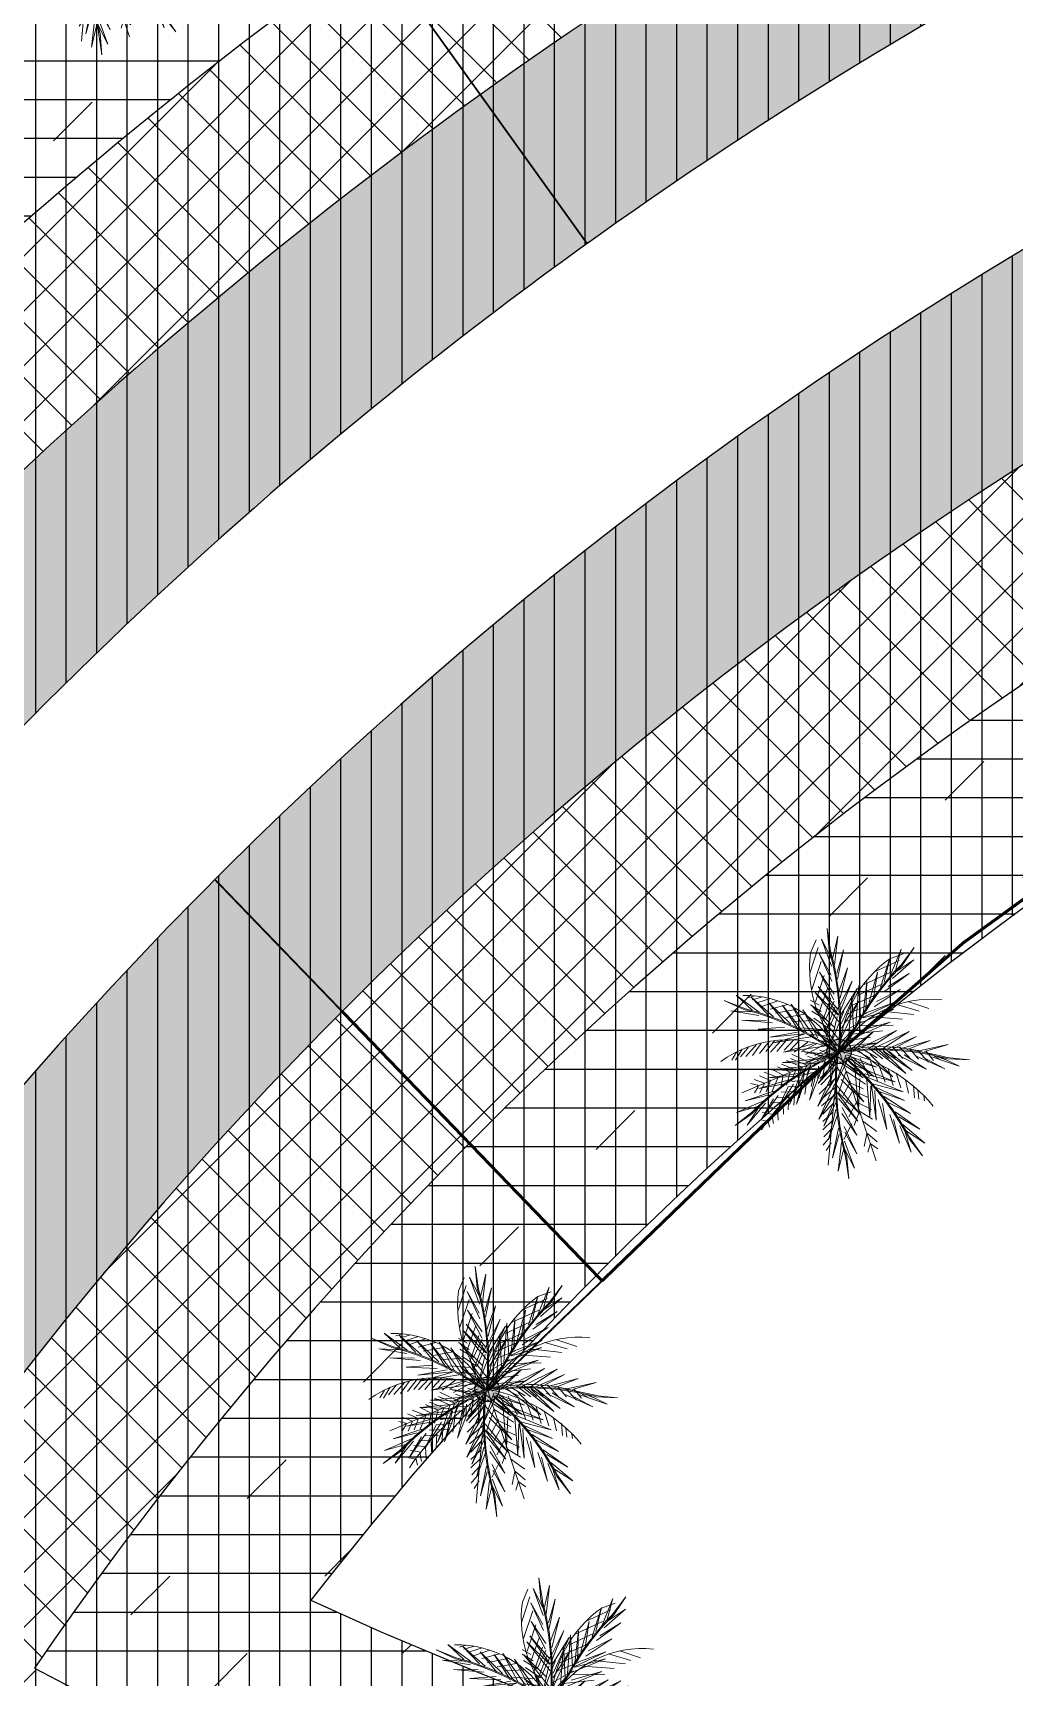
# Model space of a CAD drawing. Extents: x 671027 to 671614, y 802418 to 802669.
# Drawn here: x 671313.45 to 671329.53, y 802532.89 to 802559.81 of the extents above; entities that cross this region are included whole.
import ezdxf

# ---------------------------------------------------------------- set-up
doc = ezdxf.new("R2010")
doc.units = 0
for name, color, linetype in [('Bubbler 110', 1, 'Continuous'), ('drip line', 7, 'Continuous'), ('Pipe-Lateral-10 Bars-32mm', 7, 'Continuous'), ('Pipe-Lateral-10 Bars-50mm', 7, 'Continuous'), ('shrubs-Gc', 7, 'Continuous')]:
    doc.layers.add(name, color=color, linetype=linetype)
doc.layers.add('palm bltshardia', color=8, linetype='Continuous', lineweight=15)
doc.styles.get("Standard").update_dxf_attribs({"font": 'arial.ttf'})
doc.linetypes.add('32mm', pattern='A,0.5,-0.2,["32mm",Standard,S=0.1,R=0,X=-0.1,Y=-0.05],-0.5', length=1.2)
doc.linetypes.add('50mm', pattern='A,0.5,-0.2,["50mm",Standard,S=0.1,R=0,X=-0.1,Y=-0.05],-0.5', length=1.2)
pattern_1 = [(90, (0, 0), (-0.5, 0), [])]

# ---------------------------------------------------------------- blocks, each defined once
blk = doc.blocks.new('aer')
at = {"layer": 'palm bltshardia', "color": 60}
for p, q in [((-0.255, 1.133, -0.051), (-0.058, 1.356, -0.051)), ((-0.891, 1.136, -0.051), (-0.879, 1.331, -0.051)), ((-0.81, 0.872, -0.051), (-0.819, 1.243, -0.051)), ((-0.278, 0.753, -0.051), (-0.062, 1.138, -0.051)), ((-0.277, 0.977, -0.051), (-0.076, 1.224, -0.051)), ((-0.707, 0.675, -0.051), (-0.718, 1.075, -0.051)), ((-0.603, 0.53, -0.051), (-0.613, 0.908, -0.051)), ((-0.258, 0.596, -0.051), (-0.065, 0.972, -0.051)), ((-0.51, 0.415, -0.051), (-0.513, 0.771, -0.051)), ((-0.21, 0.41, -0.051), (-0.041, 0.821, -0.051)), ((0.714, 0.682, -0.051), (0.895, 0.65, -0.051)), ((0.825, 0.752, -0.051), (0.985, 0.699, -0.051)), ((0.904, 0.782, -0.051), (1.026, 0.747, -0.051)), ((1.011, 0.826, -0.051), (1.077, 0.81, -0.051)), ((-0.425, 0.295, -0.051), (-0.425, 0.655, -0.051)), ((-0.339, 0.232, -0.051), (-0.331, 0.554, -0.051)), ((-0.149, 0.254, -0.051), (-0.025, 0.658, -0.051)), ((-0.095, 0.15, -0.051), (-0.012, 0.47, -0.051)), ((0.48, 0.526, -0.051), (0.717, 0.496, -0.051)), ((0.575, 0.6, -0.051), (0.788, 0.582, -0.051)), ((-1.388, 0.173, -0.051), (-1.523, 0.314, -0.051)), ((-1.139, 0.052, -0.051), (-1.417, 0.299, -0.051)), ((-0.925, -0.006, -0.051), (-1.225, 0.258, -0.051)), ((-0.217, 0.114, -0.051), (-0.257, 0.443, -0.051)), ((0.196, 0.228, -0.051), (0.479, 0.242, -0.051)), ((0.29, 0.343, -0.051), (0.575, 0.325, -0.051)), ((0.371, 0.427, -0.051), (0.632, 0.412, -0.051)), ((-0.748, -0.029, -0.051), (-1.032, 0.221, -0.051)), ((-0.6, -0.038, -0.051), (-0.863, 0.202, -0.051)), ((-0.454, -0.058, -0.051), (-0.718, 0.187, -0.051)), ((-0.349, -0.038, -0.051), (-0.579, 0.187, -0.051)), ((-0.18, -0.029, -0.051), (-0.449, 0.166, -0.051)), ((0.119, 0.117, -0.051), (0.41, 0.15, -0.051))]:
    blk.add_line(p, q, dxfattribs=at)
at = {"layer": 'palm bltshardia', "elevation": -0.051}
for points in [[(0.677, 1.327), (0.807, 1.59), (0.653, 1.32)], [(-0.74, 1.253), (-0.9, 1.5), (-0.747, 1.23)], [(-1.325, 0.422), (-1.605, 0.513), (-1.304, 0.434)], [(1.474, 0.41), (1.758, 0.487), (1.454, 0.424)], [(1.37, -0.471), (1.65, -0.562), (1.35, -0.483)], [(-1.038, -0.969), (-1.257, -1.165), (-1.038, -0.945)], [(0.31, -1.415), (0.371, -1.703), (0.289, -1.403)]]:
    blk.add_lwpolyline(points, dxfattribs=at)
at = {"layer": 'palm bltshardia', "color": 52, "elevation": -0.051}
for points in [[(-0.629, 1.061), (-0.748, 1.433), (-0.692, 1.141)], [(0.421, 1.002), (0.498, 1.407), (0.461, 1.073)], [(-0.674, 1.05), (-0.948, 1.329), (-0.715, 1.143)], [(0.484, 0.952), (0.786, 1.232), (0.523, 1.022)], [(-0.455, 0.644), (-0.79, 0.908), (-0.484, 0.718)], [(-0.372, 0.679), (-0.449, 1.098), (-0.424, 0.739)], [(-0.243, 0.4), (-0.234, 0.912), (-0.291, 0.483)], [(0.226, 0.576), (0.227, 1.052), (0.262, 0.648)], [(0.073, 0.241), (0.046, 0.832), (0.12, 0.405)], [(0.228, 0.559), (0.631, 0.814), (0.27, 0.628)], [(-1.112, 0.409), (-1.451, 0.603), (-1.212, 0.425)], [(-0.664, 0.301), (-1.004, 0.558), (-0.742, 0.31)], [(-0.251, 0.358), (-0.722, 0.605), (-0.315, 0.456)], [(-0.334, 0.177), (-0.694, 0.569), (-0.446, 0.214)], [(0.009, 0.105), (0.103, 0.536), (-0.019, 0.164)], [(0.094, 0.247), (0.608, 0.539), (0.207, 0.374)], [(0.472, 0.216), (0.851, 0.589), (0.585, 0.247)], [(0.807, 0.324), (1.16, 0.563), (0.886, 0.329)], [(1.26, 0.408), (1.609, 0.585), (1.361, 0.419)], [(-1.111, 0.363), (-1.501, 0.383), (-1.204, 0.404)], [(-0.675, 0.212), (-1.1, 0.179), (-0.747, 0.247)], [(-0.02, 0.001), (-0.243, 0.382), (-0.081, 0.025)], [(0.083, 0.078), (0.397, 0.386), (0.148, 0.085)], [(0.814, 0.234), (1.237, 0.18), (0.887, 0.265)], [(1.257, 0.363), (1.648, 0.363), (1.352, 0.399)], [(-0.373, 0.158), (-0.866, 0.018), (-0.465, 0.183)], [(-0.024, -0.011), (-0.416, -0.211), (-0.088, 0.002)], [(0.069, -0.039), (0.462, 0.162), (0.133, -0.051)], [(0.51, 0.195), (0.995, 0.031), (0.603, 0.216)], [(-0.021, -0.049), (-0.462, -0.051), (-0.073, -0.09)], [(0.022, -0.075), (-0.197, -0.458), (0.031, -0.14)], [(-0.013, -0.058), (-0.035, -0.498), (-0.056, -0.107)], [(0.034, -0.072), (0.404, -0.312), (0.055, -0.134)], [(0.066, -0.051), (0.288, -0.432), (0.127, -0.075)], [(0.419, -0.208), (0.911, -0.068), (0.511, -0.233)], [(-0.33, -0.233), (-0.849, -0.348), (-0.418, -0.311)], [(-0.334, -0.276), (-0.459, -0.773), (-0.402, -0.343)], [(0.027, -0.435), (-0.133, -0.942), (0.05, -0.549)], [(0.38, -0.226), (0.739, -0.618), (0.491, -0.263)], [(0.709, -0.351), (1.049, -0.607), (0.788, -0.36)], [(0.721, -0.261), (1.146, -0.229), (0.792, -0.296)], [(1.156, -0.413), (1.547, -0.432), (1.249, -0.453)], [(-0.603, -0.456), (-0.995, -0.622), (-0.65, -0.52)], [(-0.531, -0.511), (-0.716, -0.895), (-0.597, -0.555)], [(0.062, -0.459), (0.43, -0.816), (0.087, -0.551)], [(1.157, -0.458), (1.496, -0.653), (1.257, -0.474)], [(-0.92, -0.79), (-1.258, -0.987), (-0.984, -0.869)], [(-0.88, -0.812), (-1.092, -1.141), (-0.961, -0.873)], [(0.084, -0.782), (0.031, -1.205), (0.115, -0.855)], [(0.167, -0.748), (0.408, -1.099), (0.172, -0.827)], [(0.214, -1.224), (0.216, -1.615), (0.251, -1.319)], [(0.254, -1.2), (0.432, -1.548), (0.265, -1.301)]]:
    blk.add_lwpolyline(points, dxfattribs=at)
at = {"layer": 'palm bltshardia', "color": 64, "elevation": -0.051}
for points in [[(0.566, 1.137), (0.83, 1.426), (0.604, 1.231)], [(-0.585, 0.868), (-0.897, 1.137), (-0.626, 0.937)], [(-0.51, 0.897), (-0.602, 1.299), (-0.551, 0.966)], [(0.292, 0.778), (0.353, 1.2), (0.342, 0.84)], [(-0.298, 0.478), (-0.317, 0.955), (-0.337, 0.549)], [(0.146, 0.458), (0.125, 0.989), (0.199, 0.563)], [(0.364, 0.723), (0.688, 0.999), (0.39, 0.798)], [(-0.313, 0.485), (-0.726, 0.725), (-0.358, 0.553)], [(-0.095, 0.207), (-0.091, 0.798), (-0.148, 0.369)], [(0.187, 0.472), (0.635, 0.72), (0.235, 0.555)], [(-0.913, 0.369), (-1.252, 0.602), (-0.99, 0.392)], [(-0.474, 0.204), (-0.81, 0.542), (-0.55, 0.23)], [(-0.1, 0.185), (-0.625, 0.458), (-0.218, 0.308)], [(-0.129, 0.074), (-0.526, 0.513), (-0.278, 0.157)], [(0.047, 0.113), (-0.064, 0.539), (0.073, 0.172)], [(0.262, 0.124), (0.681, 0.542), (0.415, 0.2)], [(0.612, 0.236), (0.966, 0.557), (0.69, 0.258)], [(1.059, 0.379), (1.41, 0.595), (1.138, 0.398)], [(-0.922, 0.289), (-1.334, 0.276), (-1, 0.312)], [(0.119, 0.08), (0.5, 0.3), (0.143, 0.14)], [(0.601, 0.224), (1.061, 0.097), (0.681, 0.239)], [(1.065, 0.298), (1.475, 0.264), (1.143, 0.317)], [(-0.463, 0.191), (-0.929, 0.088), (-0.541, 0.21)], [(-0.148, 0.064), (-0.719, -0.091), (-0.319, 0.074)], [(0.083, 0.065), (0.409, -0.232), (0.148, 0.06)], [(0.194, -0.113), (0.765, 0.041), (0.364, -0.124)], [(0.281, 0.113), (0.843, -0.071), (0.451, 0.114)], [(-0.139, -0.107), (-0.717, -0.231), (-0.285, -0.194)], [(-0.139, -0.129), (-0.291, -0.7), (-0.234, -0.271)], [(0.013, -0.206), (-0.168, -0.769), (0.015, -0.376)], [(0.032, -0.217), (0.451, -0.634), (0.108, -0.37)], [(0.175, -0.124), (0.572, -0.562), (0.324, -0.207)], [(0.509, -0.24), (0.974, -0.138), (0.587, -0.26)], [(-0.424, -0.34), (-0.884, -0.463), (-0.484, -0.393)], [(-0.407, -0.338), (-0.551, -0.792), (-0.463, -0.396)], [(0.519, -0.254), (0.856, -0.591), (0.596, -0.279)], [(0.958, -0.419), (1.298, -0.652), (1.036, -0.441)], [(0.967, -0.338), (1.379, -0.325), (1.045, -0.361)], [(-0.786, -0.638), (-1.158, -0.815), (-0.845, -0.694)], [(0.073, -0.569), (-0.052, -1.029), (0.088, -0.648)], [(0.079, -0.553), (0.401, -0.905), (0.101, -0.631)], [(-0.721, -0.686), (-0.916, -1.049), (-0.78, -0.742)], [(0.149, -1.032), (0.117, -1.442), (0.168, -1.11)], [(0.223, -1), (0.44, -1.35), (0.242, -1.078)]]:
    blk.add_lwpolyline(points, dxfattribs=at)
at = {"layer": 'palm bltshardia', "color": 13, "elevation": -0.051}
for points in [[(-0.891, 1.136, 0.234869), (0.008, 0.007, 2.6185)], [(0.679, 1.294, 0.163977), (0.009, 0.019, -5.135633)], [(1.191, 0.889, 0.174923), (0.009, 0.019, -4.874429)], [(-1.388, 0.173, 0.234869), (0.051, 0.063, 2.6185)]]:
    blk.add_lwpolyline(points, format="xyb", dxfattribs=at)
at = {"layer": 'palm bltshardia', "color": 60, "elevation": -0.051}
for points in [[(0.459, 1.092), (0.619, 1.137)], [(0.57, 1.168), (0.645, 1.225)], [(0.346, 0.901), (0.522, 0.958)], [(0.406, 0.989), (0.614, 1.066)], [(0.232, 0.696), (0.429, 0.764)], [(0.268, 0.782), (0.488, 0.862)], [(0.113, 0.39), (0.329, 0.511)], [(0.15, 0.486), (0.355, 0.584)], [(0.192, 0.581), (0.389, 0.672)], [(-0.344, -0.005), (-0.564, 0.236)], [(-0.198, -0.001), (-0.478, 0.278)], [(0.048, 0.193), (0.251, 0.359)], [(0.092, 0.302), (0.284, 0.444)], [(-0.476, 0.001), (-0.659, 0.21)], [(-0.476, 0.001), (-0.651, -0.125)], [(0.132, -0.016), (0.347, 0.123)], [(0.29, -0.013), (0.55, 0.155)], [(0.436, -0.04), (0.597, 0.101)], [(0.555, -0.049), (0.726, 0.112)], [(0.724, -0.058), (0.9, 0.095)], [(0.858, -0.062), (1.03, 0.056)], [(0.997, -0.081), (1.205, 0.046)], [(-0.688, 0), (-0.795, -0.082)], [(-0.598, -0.007), (-0.74, -0.106)], [(-0.525, -0.157), (-0.625, -0.418)], [(-0.344, -0.005), (-0.553, -0.137)], [(-0.367, -0.091), (-0.498, -0.341)], [(-0.251, -0.055), (-0.363, -0.254)], [(-0.147, -0.032), (-0.263, -0.217)], [(-0.163, -0.164), (-0.144, -0.437)], [(-0.001, -0.11), (-0.118, -0.234)], [(-0.002, -0.222), (-0.116, -0.329)], [(-0.094, -0.105), (-0.081, -0.326)], [(-0.003, -0.151), (-0.028, -0.305)], [(0.042, -0.131), (0.164, -0.228)], [(0.103, -0.075), (0.236, -0.386)], [(0.189, -0.097), (0.322, -0.407)], [(0.29, -0.023), (0.519, -0.229)], [(0.305, -0.161), (0.429, -0.48)], [(0.437, -0.019), (0.574, -0.184)], [(0.556, -0.029), (0.699, -0.215)], [(0.724, -0.048), (0.874, -0.227)], [(0.857, -0.065), (1.008, -0.209)], [(1.18, -0.085), (1.34, -0.007)], [(1.18, -0.094), (1.325, -0.196)], [(1.32, -0.104), (1.43, -0.038)], [(1.32, -0.098), (1.418, -0.18)], [(-0.864, -0.39), (-0.901, -0.638)], [(-0.754, -0.298), (-0.822, -0.593)], [(-0.654, -0.229), (-0.713, -0.49)], [(-0.353, -0.437), (-0.28, -0.608)], [(-0.286, -0.34), (-0.232, -0.566)], [(-0.002, -0.409), (-0.051, -0.459), (-0.22, -0.606)], [(-0.219, -0.243), (-0.203, -0.469)], [(-0.002, -0.308), (-0.108, -0.42)], [(-0.002, -0.409), (0.047, -0.459), (0.121, -0.528)], [(0.047, -0.233), (0.01, -0.392)], [(0.112, -0.327), (0.049, -0.488)], [(0.06, -0.226), (0.195, -0.318)], [(0.075, -0.338), (0.231, -0.415)], [(0.129, -0.42), (0.091, -0.619)], [(0.126, -0.419), (0.288, -0.539)], [(0.425, -0.226), (0.506, -0.483)], [(0.522, -0.296), (0.588, -0.511)], [(0.621, -0.36), (0.699, -0.542)], [(0.729, -0.411), (0.789, -0.581)], [(0.974, -0.228), (1.131, -0.415)], [(-1.094, -0.665), (-1.113, -0.814)], [(-1.032, -0.575), (-1.052, -0.757)], [(-0.966, -0.495), (-0.98, -0.727)], [(-0.435, -0.581), (-0.335, -0.782)], [(-0.388, -0.512), (-0.311, -0.683)], [(-0.002, -0.478), (-0.172, -0.649)], [(-0.002, -0.548), (-0.171, -0.706)], [(-0.003, -0.64), (-0.149, -0.79)], [(-0.003, -0.64), (0.116, -0.754)], [(-0.002, -0.478), (0.102, -0.583)], [(-0.002, -0.548), (0.105, -0.657)], [(0.187, -0.532), (0.125, -0.75)], [(0.158, -0.54), (0.351, -0.659)], [(0.239, -0.622), (0.171, -0.827)], [(0.181, -0.642), (0.37, -0.747)], [(0.829, -0.453), (0.894, -0.625)], [(0.922, -0.499), (0.988, -0.649)], [(1.013, -0.55), (1.089, -0.703)], [(1.102, -0.589), (1.171, -0.694)], [(-1.152, -0.763), (-1.161, -0.855)], [(-0.505, -0.816), (-0.4, -1.009)], [(-0.485, -0.747), (-0.393, -0.918)], [(-0.446, -0.674), (-0.361, -0.861)], [(-0.003, -0.726), (-0.14, -0.854)], [(-0.003, -0.829), (-0.127, -0.93)], [(-0.003, -0.726), (0.14, -0.841)], [(-0.003, -0.829), (0.138, -0.925)], [(0.286, -0.717), (0.199, -0.946)], [(0.211, -0.744), (0.429, -0.854)], [(0.316, -0.854), (0.242, -1.038)], [(0.28, -0.865), (0.459, -0.951)], [(-0.543, -1.113), (-0.461, -1.266)], [(-0.534, -0.991), (-0.439, -1.198)], [(-0.519, -0.935), (-0.414, -1.11)], [(-0.002, -0.904), (-0.144, -1.051)], [(-0.003, -1.014), (-0.124, -1.13)], [(-0.003, -1.106), (-0.107, -1.216)], [(-0.005, -1.014), (0.116, -1.131)], [(-0.005, -1.106), (0.099, -1.216)], [(-0.004, -0.904), (0.136, -1.052)], [(0.341, -0.985), (0.28, -1.117)], [(0.381, -1.09), (0.311, -1.222)], [(0.351, -0.979), (0.485, -1.034)], [(0.392, -1.083), (0.533, -1.133)], [(-0.547, -1.202), (-0.446, -1.344)], [(-0.541, -1.292), (-0.468, -1.389)], [(-0.003, -1.199), (-0.015, -1.204), (-0.072, -1.28)], [(-0.005, -1.199), (0.007, -1.204), (0.063, -1.28)], [(0.42, -1.186), (0.348, -1.292)], [(0.428, -1.18), (0.553, -1.209)], [(0.496, -1.263), (0.45, -1.328)], [(0.496, -1.263), (0.574, -1.28)]]:
    blk.add_lwpolyline(points, dxfattribs=at)
at = {"layer": 'palm bltshardia', "color": 13, "elevation": -0.051}
for points in [[(1.572, -0.121), (-0.008, 0.006)], [(-0.001, -0.009), (-0.005, -1.443)], [(0.023, -0.021), (1.368, -0.745)]]:
    blk.add_lwpolyline(points, dxfattribs=at)
at = {"layer": 'palm bltshardia', "color": 60, "elevation": -0.051}
blk.add_lwpolyline([(0.564, -1.395, -0.096681), (0.06, -0.134, 0.41346)], format="xyb", dxfattribs=at)
at = {"layer": 'palm bltshardia', "color": 15}
for centre, radius, start, end in [((2.757, 2.687, -0.051), 3.795, 202.5718, 223.5983), ((2.757, 2.687, -0.051), 3.781, 202.2898, 223.5983), ((3.668, -0.983, -0.051), 3.795, 142.5718, 163.5983), ((3.668, -0.983, -0.051), 3.781, 142.2898, 163.5983), ((-1.82, -3.326, -0.051), 3.781, 61.1603, 82.4687), ((-1.82, -3.326, -0.051), 3.795, 61.1603, 82.1867), ((1.778, -3.358, -0.051), 3.795, 94.9049, 115.9313), ((1.778, -3.358, -0.051), 3.781, 94.6228, 115.9313), ((1.96, -3.271, -0.051), 3.795, 121.1603, 142.1867), ((1.96, -3.271, -0.051), 3.781, 121.1603, 142.4687), ((3.803, 0.03, -0.051), 3.795, 181.1603, 202.1867), ((3.803, 0.03, -0.051), 3.781, 181.1603, 202.4687), ((1.866, 3.277, -0.051), 3.795, 241.1603, 262.1867), ((1.866, 3.277, -0.051), 3.781, 241.1603, 262.4687)]:
    blk.add_arc(centre, radius, start, end, dxfattribs=at)
at = {"layer": 'palm bltshardia', "color": 60, "extrusion": (0, 0, -1)}
for centre, major_axis, start_param, end_param in [((1.156, 0.858, -0.051), (0.869, -1.145), 1.597919, 2.736382), ((0.009, 0.019, -0.051), (-0.0166, -0.0126), 4.61587, 6.963033), ((1.019, -1.193, -0.051), (-1.248, -0.947), 0.42674, 1.511951)]:
    blk.add_ellipse(centre, major_axis=major_axis, ratio=1, start_param=start_param, end_param=end_param, dxfattribs=at)
at = {"layer": 'palm bltshardia', "color": 13, "extrusion": (0, 0, -1)}
blk.add_ellipse((0.106, -1.436, -0.051), major_axis=(0.863, -1.136), ratio=1, start_param=2.601404, end_param=3.68612, dxfattribs=at)
blk = doc.blocks.new('Bubbler 110')
at = {"layer": 'Bubbler 110'}
h = blk.add_hatch(color=1, dxfattribs=at)
h.dxf.hatch_style = 1
h.paths.add_polyline_path([(-0.2, 0, 1), (0.2, 0, 1)])
at = {"layer": 'Bubbler 110', "color": 7}
blk.add_circle((0, 0), 0.2, dxfattribs=at)

msp = doc.modelspace()

# ---------------------------------------------------------------- hatches: boundary and pattern name
at = {"layer": 'drip line', "true_color": 0xfecc66, "transparency": 33554585}
h = msp.add_hatch(dxfattribs=at)
h.set_pattern_fill('ANSI31', color=31, scale=4, angle=45)
h.set_pattern_definition(pattern_1)
h.paths.add_polyline_path([(671341.645, 802575.542, 0.103741), (671338.352, 802571.327, 0.159262), (671300.168, 802541.916, -0.069332), (671287.916, 802555.945, -0.001545), (671289.475, 802559.086, 0.063369), (671299.693, 802546.412, -0.162657)])
h = msp.add_hatch(dxfattribs=at)
h.set_pattern_fill('ANSI31', color=31, scale=4, angle=45)
h.set_pattern_definition(pattern_1)
h.paths.add_polyline_path([(671300.168, 802541.916, -0.159262), (671338.352, 802571.327, 0.073569), (671337.19, 802567.695, 0.162655), (671300.851, 802537.463, -0.075258), (671286.395, 802552.832, -0.001527), (671287.916, 802555.945, 0.069332)])
h = msp.add_hatch(dxfattribs=at)
h.set_pattern_fill('ANSI31', color=31, scale=4, angle=45)
h.set_pattern_definition(pattern_1)
h.paths.add_polyline_path([(671284.908, 802549.741, -0.001511), (671286.395, 802552.832, 0.075258), (671300.851, 802537.463, -0.162655), (671337.19, 802567.695, 0.028217), (671337.034, 802566.234, -0.283162), (671335.254, 802563.641, 0.162678), (671301.738, 802533.054, -0.08116)])
h = msp.add_hatch(dxfattribs=at)
h.set_pattern_fill('ANSI31', color=31, scale=4, angle=45)
h.set_pattern_definition(pattern_1)
h.paths.add_polyline_path([(671305.07, 802530.814, -0.158108), (671335.475, 802559.344, -0.370131), (671339.241, 802558.306, 0.010308), (671339.55, 802557.867, 0.158242), (671309.218, 802531.98, 0.184957), (671357.985, 802523.757), (671358.722, 802520.823, -0.192545)])
h = msp.add_hatch(dxfattribs=at)
h.set_pattern_fill('ANSI31', color=31, scale=4, angle=45)
h.set_pattern_definition(pattern_1)
h.paths.add_polyline_path([(671313.48, 802533.036, 0.17217), (671357.252, 802526.67), (671357.985, 802523.757, -0.184957), (671309.218, 802531.98, -0.158242), (671339.55, 802557.867, 0.062096), (671341.767, 802555.526, 0.15002)])
h = msp.add_hatch(dxfattribs=at)
h.set_pattern_fill('ANSI31', color=31, scale=4, angle=45)
h.set_pattern_definition(pattern_1)
h.paths.add_polyline_path([(671318.006, 802534.149, 0.157382), (671356.52, 802529.583), (671357.252, 802526.67, -0.17217), (671313.48, 802533.036, -0.15002), (671341.767, 802555.526, 0.074209), (671345.064, 802553.547, 0.145081)])
at = {"layer": 'shrubs-Gc', "linetype": 'ByBlock'}
h = msp.add_hatch(dxfattribs=at)
h.set_pattern_fill('DOLMIT', color=240, scale=0.1)
h.paths.add_polyline_path([(671341.645, 802575.542, 0.103741), (671338.352, 802571.327, 0.159262), (671300.168, 802541.916, -0.069332), (671287.916, 802555.945, -0.001545), (671289.475, 802559.086, 0.063369), (671299.693, 802546.412, -0.162657)])
at = {"layer": 'shrubs-Gc'}
h = msp.add_hatch(dxfattribs=at)
h.set_pattern_fill('ANSI37', color=74, scale=0.2)
h.paths.add_polyline_path([(671300.168, 802541.916, -0.159262), (671338.352, 802571.327, 0.073569), (671337.19, 802567.695, 0.162655), (671300.851, 802537.463, -0.075258), (671286.395, 802552.832, -0.001527), (671287.916, 802555.945, 0.069332)])
h = msp.add_hatch(dxfattribs=at)
h.set_pattern_fill('AR-SAND', color=219, scale=0.01125)
h.paths.add_polyline_path([(671284.908, 802549.741, -0.001511), (671286.395, 802552.832, 0.075258), (671300.851, 802537.463, -0.162655), (671337.19, 802567.695, 0.028217), (671337.034, 802566.234, -0.283162), (671335.254, 802563.641, 0.162678), (671301.738, 802533.054, -0.08116)])
h = msp.add_hatch(dxfattribs=at)
h.set_pattern_fill('AR-SAND', color=219, scale=0.01125)
h.paths.add_polyline_path([(671305.07, 802530.814, -0.158108), (671335.475, 802559.344, -0.370131), (671339.241, 802558.306, 0.010308), (671339.55, 802557.867, 0.158242), (671309.218, 802531.98, 0.184957), (671357.985, 802523.757), (671358.722, 802520.823, -0.192545)])
h = msp.add_hatch(dxfattribs=at)
h.set_pattern_fill('ANSI37', color=74, scale=0.2)
h.paths.add_polyline_path([(671313.48, 802533.036, 0.17217), (671357.252, 802526.67), (671357.985, 802523.757, -0.184957), (671309.218, 802531.98, -0.158242), (671339.55, 802557.867, 0.062096), (671341.767, 802555.526, 0.15002)])
at = {"layer": 'shrubs-Gc', "linetype": 'ByBlock'}
h = msp.add_hatch(dxfattribs=at)
h.set_pattern_fill('DOLMIT', color=240, scale=0.1)
h.paths.add_polyline_path([(671318.006, 802534.149, 0.157382), (671356.52, 802529.583), (671357.252, 802526.67, -0.17217), (671313.48, 802533.036, -0.15002), (671341.767, 802555.526, 0.074209), (671345.064, 802553.547, 0.145081)])

# ---------------------------------------------------------------- linework, layer by layer
at = {"color": 119}
for centre, radius, start, end in [((671364.257, 802498.204), 80.577, 106.29804, 143.25254), ((671364.257, 802498.204), 77.577, 109.50763, 145.70381), ((671364.257, 802498.204), 74.577, 111.281, 148.23515), ((671364.257, 802498.204), 64.577, 112.49472, 148.46294), ((671364.257, 802498.204), 61.577, 111.42271, 145.55027), ((671364.257, 802498.204), 58.577, 109.12641, 142.14613), ((671344.337, 802591.529), 63.133, 245.35067, 281.26205), ((671344.337, 802591.529), 66.133, 242.1867, 281.26205)]:
    msp.add_arc(centre, radius, start, end, dxfattribs=at)
at = {"color": 0}
for centre, radius, start, end in [((671364.257, 802498.204), 71.577, 113.90422, 150.86356), ((671364.257, 802498.204), 67.577, 115.20872, 151.14689), ((671344.387, 802592.898), 73.487, 237.65433, 326.04715)]:
    msp.add_arc(centre, radius, start, end, dxfattribs=at)
at = {"layer": 'Pipe-Lateral-10 Bars-32mm', "color": 5, "linetype": '32mm', "const_width": 0.03}
for points in [[(671322.532, 802556.361), (671319.909, 802560.017)], [(671316.435, 802545.95), (671318.519, 802543.791)], [(671320.908, 802537.576), (671322.777, 802539.379)]]:
    msp.add_lwpolyline(points, dxfattribs=at)
at = {"layer": 'Pipe-Lateral-10 Bars-50mm', "color": 4, "linetype": '50mm', "const_width": 0.05}
for points in [[(671296.909, 802549.753), (671299.689, 802546.62), (671308.434, 802556.368, -0.068697), (671316.365, 802563.08)], [(671322.777, 802539.379), (671326.651, 802543.119, -0.070338), (671333.233, 802547.89, 0.000263), (671340.261, 802551.614)]]:
    msp.add_lwpolyline(points, format="xyb", dxfattribs=at)
msp.add_lwpolyline([(671318.519, 802543.791), (671322.777, 802539.379)], dxfattribs=at)

# ---------------------------------------------------------------- block references
at = {"layer": 'Bubbler 110', "rotation": 293.1852201696411}
for p in [(671326.658, 802543.134, 0.061), (671320.893, 802537.601, 0.061)]:
    msp.add_blockref('Bubbler 110', p, dxfattribs=at)
at = {"layer": 'palm bltshardia', "color": 41, "linetype": 'ByBlock', "xscale": 1.2, "yscale": 1.2, "zscale": 1.2, "rotation": 293.1852201696411}
for p in [(671314.427, 802561.538, 0.061), (671326.658, 802543.134, 0.061), (671320.893, 802537.601, 0.061), (671321.936, 802532.503, 0.061)]:
    msp.add_blockref('aer', p, dxfattribs=at)

doc.saveas('drawing.dxf')
